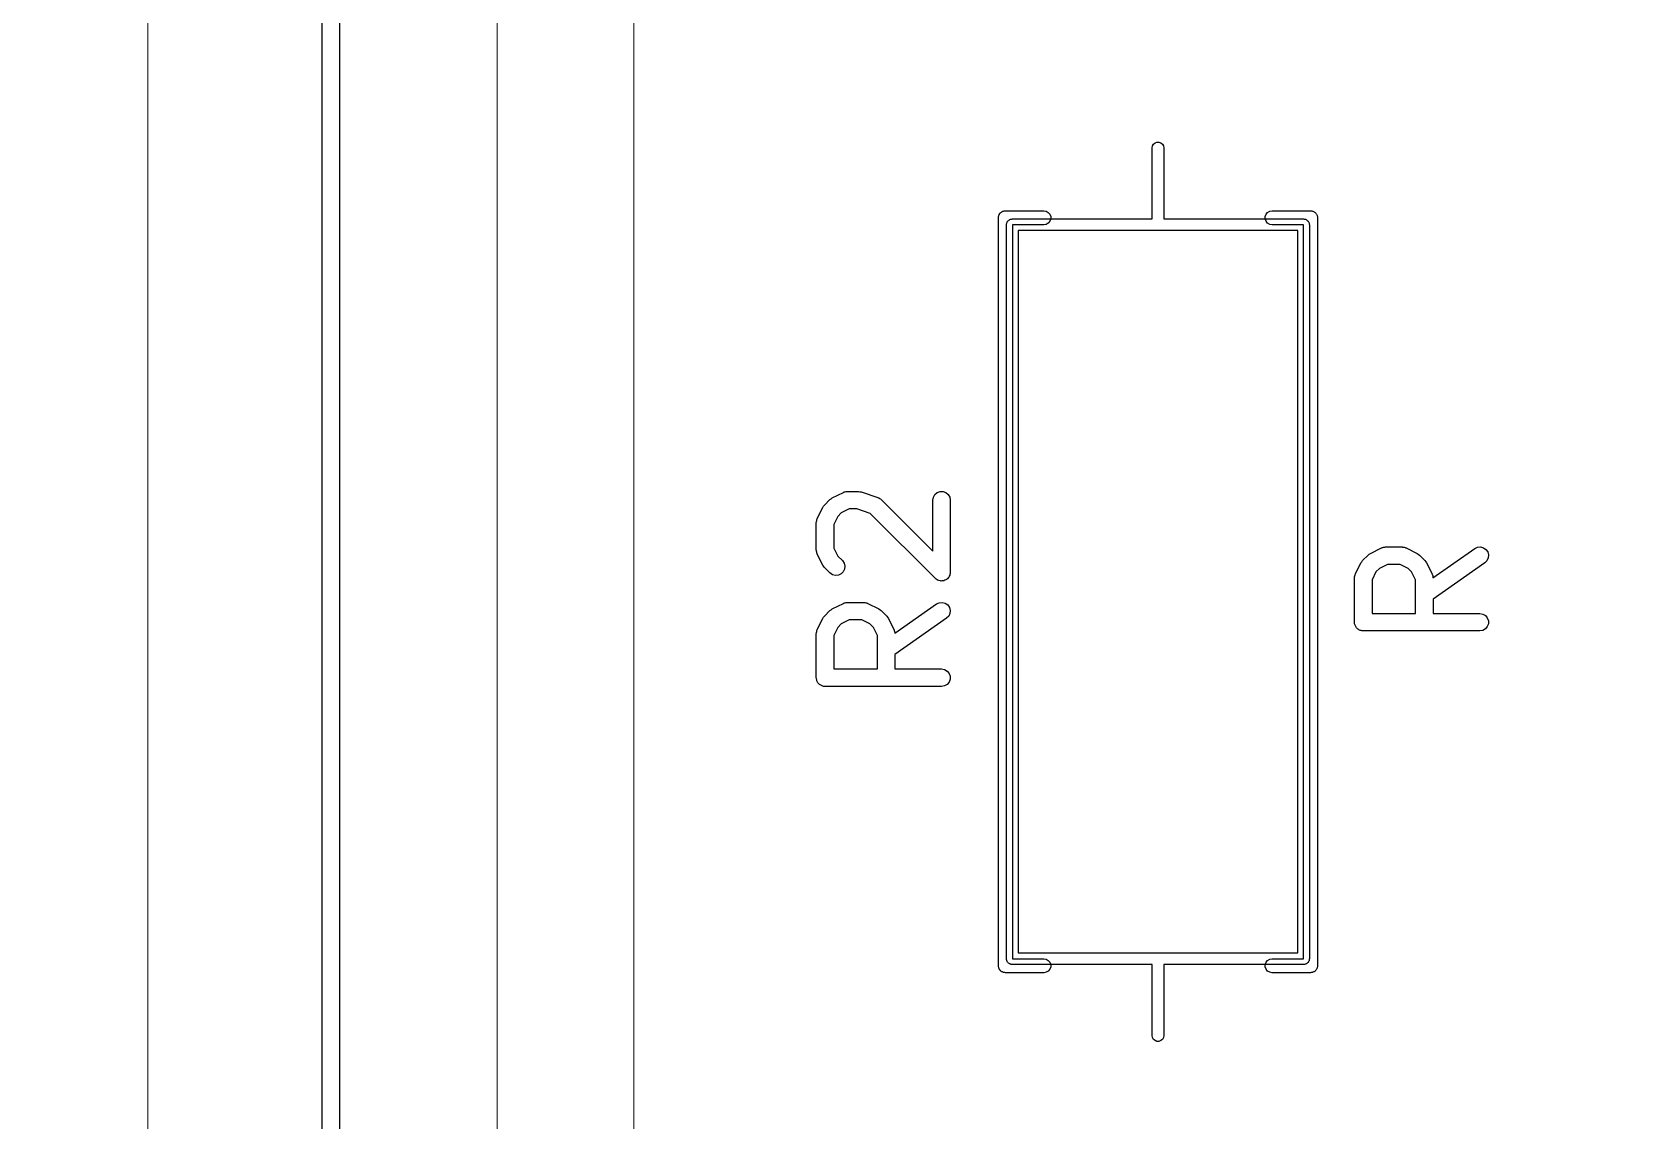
# Model space of a CAD drawing. Header units: millimetres. Extents: x 24 to 200, y 24 to 188.
# Drawn here: x 47.36 to 61.08, y 147.8 to 157.14 of the extents above; entities that cross this region are included whole.
import ezdxf

# ---------------------------------------------------------------- set-up
doc = ezdxf.new("R2010")
doc.units = ezdxf.units.MM
for name, color, linetype in [('1_PCB下', 5, 'Continuous'), ('2_Plate下', 3, 'Continuous'), ('4_天板下', 40, 'Continuous'), ('7_PCBサンプル', 7, 'Continuous')]:
    doc.layers.add(name, color=color, linetype=linetype)
doc.layers.add('補助線', color=4, linetype='Continuous', lineweight=5, transparency=0.5)

# ---------------------------------------------------------------- blocks, each defined once
blk = doc.blocks.new('hhskb2-F.SilkS')
at = {"layer": '7_PCBサンプル'}
for p, q in [((42.63, -31.08), (42.6309, -31.0748)), ((42.63, -37.5), (42.63, -31.08)), ((42.6309, -31.0696), (42.6327, -31.0647)), ((42.6309, -31.0748), (42.6309, -31.0696)), ((42.6327, -31.0647), (42.6336, -31.0595)), ((42.6336, -31.0595), (42.6362, -31.0549)), ((42.6362, -31.0549), (42.638, -31.05)), ((42.638, -31.05), (42.6414, -31.046)), ((42.6414, -31.046), (42.644, -31.0414)), ((42.644, -31.0414), (42.6481, -31.0381)), ((42.6481, -31.0381), (42.6514, -31.034)), ((42.6514, -31.034), (42.656, -31.0314)), ((42.656, -31.0314), (42.66, -31.028)), ((42.66, -31.028), (42.6649, -31.0262)), ((42.6649, -31.0262), (42.6695, -31.0236)), ((42.6695, -31.0236), (42.6747, -31.0227)), ((42.6747, -31.0227), (42.6796, -31.0209)), ((42.6796, -31.0209), (42.6848, -31.0209)), ((42.6848, -31.0209), (42.69, -31.02)), ((42.69, -31.02), (43.02, -31.02)), ((43.02, -31.02), (43.0405, -31.0236)), ((43.0405, -31.1364), (43.02, -31.14)), ((43.0405, -31.0236), (43.0586, -31.034)), ((43.0586, -31.126), (43.0405, -31.1364)), ((43.0586, -31.034), (43.072, -31.05)), ((43.072, -31.11), (43.0586, -31.126)), ((43.072, -31.05), (43.0791, -31.0696)), ((43.0791, -31.0904), (43.072, -31.11)), ((43.0791, -31.0696), (43.0791, -31.0904)), ((44.9209, -31.0696), (44.928, -31.05)), ((44.9209, -31.0904), (44.9209, -31.0696)), ((44.928, -31.11), (44.9209, -31.0904)), ((44.928, -31.05), (44.9414, -31.034)), ((44.9414, -31.126), (44.928, -31.11)), ((44.9414, -31.034), (44.9595, -31.0236)), ((44.9595, -31.1364), (44.9414, -31.126)), ((44.9595, -31.0236), (44.98, -31.02)), ((44.98, -31.14), (44.9595, -31.1364)), ((44.98, -31.02), (45.31, -31.02)), ((45.31, -31.02), (45.3152, -31.0209)), ((45.3152, -31.0209), (45.3204, -31.0209)), ((45.3204, -31.0209), (45.3253, -31.0227)), ((45.3253, -31.0227), (45.3305, -31.0236)), ((45.3305, -31.0236), (45.3351, -31.0262)), ((45.3351, -31.0262), (45.34, -31.028)), ((45.34, -31.028), (45.344, -31.0314)), ((45.344, -31.0314), (45.3486, -31.034)), ((45.3486, -31.034), (45.3519, -31.0381)), ((45.3519, -31.0381), (45.356, -31.0414)), ((45.356, -31.0414), (45.3586, -31.046)), ((45.3586, -31.046), (45.362, -31.05)), ((45.362, -31.05), (45.3638, -31.0549)), ((45.3638, -31.0549), (45.3664, -31.0595)), ((45.3664, -31.0595), (45.3673, -31.0647)), ((45.3673, -31.0647), (45.3691, -31.0696)), ((45.3691, -31.0696), (45.3691, -31.0748)), ((45.3691, -31.0748), (45.37, -31.08)), ((45.37, -31.08), (45.37, -37.5)), ((43.02, -31.14), (42.75, -31.14)), ((42.75, -31.14), (42.75, -37.44)), ((45.25, -31.14), (44.98, -31.14)), ((45.25, -37.44), (45.25, -31.14)), ((41.2041, -33.4848), (41.2993, -33.4372)), ((41.2993, -33.4372), (41.3035, -33.436)), ((41.3035, -33.436), (41.3072, -33.4338)), ((41.3072, -33.4338), (41.3159, -33.4323)), ((41.3159, -33.4323), (41.3243, -33.4298)), ((41.3243, -33.4298), (41.3286, -33.43)), ((41.3286, -33.43), (41.3329, -33.4293)), ((41.3329, -33.4293), (41.4281, -33.4293)), ((41.4281, -33.4293), (41.4399, -33.4314)), ((41.4399, -33.4314), (41.4518, -33.4331)), ((41.4518, -33.4331), (41.5947, -33.4808)), ((42.0719, -33.4786), (42.0849, -33.4561)), ((42.0849, -33.4561), (42.1049, -33.4393)), ((42.1049, -33.4393), (42.1294, -33.4304)), ((42.1294, -33.4304), (42.1554, -33.4304)), ((42.1554, -33.4304), (42.1799, -33.4393)), ((42.1799, -33.4393), (42.1998, -33.4561)), ((42.1998, -33.4561), (42.2129, -33.4786)), ((41.0753, -33.6612), (41.1229, -33.566)), ((41.1229, -33.566), (41.1301, -33.5563)), ((41.1301, -33.5563), (41.137, -33.5465)), ((41.137, -33.5465), (41.1846, -33.4989)), ((41.1846, -33.4989), (41.1944, -33.492)), ((41.1944, -33.492), (41.2041, -33.4848)), ((41.3506, -33.5793), (41.282, -33.6135)), ((41.4159, -33.5793), (41.3506, -33.5793)), ((41.5304, -33.6175), (41.4159, -33.5793)), ((41.5947, -33.4808), (41.5985, -33.4828)), ((41.5985, -33.4828), (41.6026, -33.4839)), ((41.6026, -33.4839), (41.6098, -33.489)), ((41.6098, -33.489), (41.6176, -33.4932)), ((41.6176, -33.4932), (41.6204, -33.4964)), ((41.6204, -33.4964), (41.624, -33.4989)), ((41.624, -33.4989), (42.0674, -33.9423)), ((42.0674, -33.5043), (42.0719, -33.4786)), ((42.0674, -33.9423), (42.0674, -33.5043)), ((42.2129, -33.4786), (42.2174, -33.5043)), ((42.2174, -33.5043), (42.2174, -34.1233)), ((41.0674, -33.6948), (41.0681, -33.6905)), ((41.0674, -33.9329), (41.0674, -33.6948)), ((41.0679, -33.6862), (41.0704, -33.6778)), ((41.0681, -33.6905), (41.0679, -33.6862)), ((41.0704, -33.6778), (41.0719, -33.6691)), ((41.0719, -33.6691), (41.0741, -33.6654)), ((41.0741, -33.6654), (41.0753, -33.6612)), ((41.2516, -33.6439), (41.2174, -33.7125)), ((41.2174, -33.7125), (41.2174, -33.9152)), ((41.282, -33.6135), (41.2516, -33.6439)), ((42.0893, -34.1764), (41.5304, -33.6175)), ((41.0681, -33.9371), (41.0674, -33.9329)), ((41.0679, -33.9414), (41.0681, -33.9371)), ((41.0704, -33.9499), (41.0679, -33.9414)), ((41.0719, -33.9585), (41.0704, -33.9499)), ((41.0741, -33.9623), (41.0719, -33.9585)), ((41.0753, -33.9664), (41.0741, -33.9623)), ((41.1229, -34.0616), (41.0753, -33.9664)), ((41.2174, -33.9152), (41.2516, -33.9837)), ((41.2516, -33.9837), (41.2907, -34.0227)), ((41.1301, -34.0713), (41.1229, -34.0616)), ((41.137, -34.0811), (41.1301, -34.0713)), ((41.1846, -34.1287), (41.137, -34.0811)), ((41.2059, -34.1437), (41.1846, -34.1287)), ((41.2311, -34.1504), (41.2059, -34.1437)), ((41.257, -34.1482), (41.2311, -34.1504)), ((41.2806, -34.1372), (41.257, -34.1482)), ((41.2991, -34.1187), (41.2806, -34.1372)), ((41.2907, -34.0227), (41.3056, -34.044)), ((41.3101, -34.0951), (41.2991, -34.1187)), ((41.3056, -34.044), (41.3123, -34.0692)), ((41.3123, -34.0692), (41.3101, -34.0951)), ((42.208, -34.1575), (42.2038, -34.1664)), ((42.2129, -34.149), (42.208, -34.1575)), ((42.2134, -34.1457), (42.2129, -34.149)), ((42.2148, -34.1427), (42.2134, -34.1457)), ((42.2157, -34.133), (42.2148, -34.1427)), ((42.2174, -34.1233), (42.2157, -34.133)), ((42.0974, -34.182), (42.0893, -34.1764)), ((42.1049, -34.1883), (42.0974, -34.182)), ((42.108, -34.1894), (42.1049, -34.1883)), ((42.1107, -34.1913), (42.108, -34.1894)), ((42.1202, -34.1938), (42.1107, -34.1913)), ((42.1294, -34.1972), (42.1202, -34.1938)), ((42.1327, -34.1972), (42.1294, -34.1972)), ((42.1358, -34.198), (42.1327, -34.1972)), ((42.1456, -34.1972), (42.1358, -34.198)), ((42.1554, -34.1972), (42.1456, -34.1972)), ((42.1585, -34.1961), (42.1554, -34.1972)), ((42.1618, -34.1958), (42.1585, -34.1961)), ((42.1707, -34.1916), (42.1618, -34.1958)), ((42.1799, -34.1883), (42.1707, -34.1916)), ((42.1824, -34.1862), (42.1799, -34.1883)), ((42.1854, -34.1848), (42.1824, -34.1862)), ((42.1923, -34.1778), (42.1854, -34.1848)), ((42.1998, -34.1715), (42.1923, -34.1778)), ((42.2015, -34.1687), (42.1998, -34.1715)), ((42.2038, -34.1664), (42.2015, -34.1687)), ((41.2041, -34.4372), (41.2993, -34.3896)), ((41.2993, -34.3896), (41.3035, -34.3884)), ((41.3035, -34.3884), (41.3072, -34.3862)), ((41.3072, -34.3862), (41.3159, -34.3847)), ((41.3159, -34.3847), (41.3243, -34.3822)), ((41.3243, -34.3822), (41.3286, -34.3824)), ((41.3286, -34.3824), (41.3329, -34.3817)), ((41.3329, -34.3817), (41.4757, -34.3817)), ((41.4757, -34.3817), (41.48, -34.3824)), ((41.48, -34.3824), (41.4843, -34.3822)), ((41.4843, -34.3822), (41.4927, -34.3847)), ((41.4927, -34.3847), (41.5014, -34.3862)), ((41.5014, -34.3862), (41.5051, -34.3884)), ((41.5051, -34.3884), (41.5093, -34.3896)), ((41.5093, -34.3896), (41.6045, -34.4372)), ((41.741, -34.6461), (42.0994, -34.3952)), ((42.0994, -34.3952), (42.123, -34.3842)), ((42.123, -34.3842), (42.1489, -34.382)), ((42.1489, -34.382), (42.1741, -34.3887)), ((42.1741, -34.3887), (42.1954, -34.4036)), ((42.1954, -34.4036), (42.2104, -34.425)), ((42.2104, -34.425), (42.2171, -34.4501)), ((41.0753, -34.6136), (41.1229, -34.5184)), ((41.1229, -34.5184), (41.1301, -34.5087)), ((41.1301, -34.5087), (41.137, -34.4989)), ((41.137, -34.4989), (41.1846, -34.4513)), ((41.1846, -34.4513), (41.1944, -34.4444)), ((41.1944, -34.4444), (41.2041, -34.4372)), ((41.282, -34.5659), (41.2516, -34.5963)), ((41.3506, -34.5317), (41.282, -34.5659)), ((41.458, -34.5317), (41.3506, -34.5317)), ((41.5265, -34.5659), (41.458, -34.5317)), ((41.5569, -34.5963), (41.5265, -34.5659)), ((41.6045, -34.4372), (41.6142, -34.4444)), ((41.6142, -34.4444), (41.624, -34.4513)), ((41.624, -34.4513), (41.6716, -34.4989)), ((41.6716, -34.4989), (41.6785, -34.5087)), ((41.6785, -34.5087), (41.6857, -34.5184)), ((41.6857, -34.5184), (41.7333, -34.6136)), ((42.1854, -34.5181), (41.7412, -34.829)), ((42.2038, -34.4997), (42.1854, -34.5181)), ((42.2148, -34.4761), (42.2038, -34.4997)), ((42.2171, -34.4501), (42.2148, -34.4761)), ((41.0674, -34.6471), (41.0681, -34.6429)), ((41.0674, -35.0281), (41.0674, -34.6471)), ((41.0679, -34.6386), (41.0704, -34.6301)), ((41.0681, -34.6429), (41.0679, -34.6386)), ((41.0704, -34.6301), (41.0719, -34.6215)), ((41.0719, -34.6215), (41.0741, -34.6177)), ((41.0741, -34.6177), (41.0753, -34.6136)), ((41.2516, -34.5963), (41.2174, -34.6648)), ((41.2174, -34.6648), (41.2174, -34.9531)), ((41.5912, -34.6648), (41.5569, -34.5963)), ((41.5912, -34.9531), (41.5912, -34.6648)), ((41.7333, -34.6136), (41.7345, -34.6177)), ((41.7345, -34.6177), (41.7367, -34.6215)), ((41.7367, -34.6215), (41.7382, -34.6301)), ((41.7382, -34.6301), (41.7407, -34.6386)), ((41.7407, -34.6386), (41.7404, -34.6429)), ((41.7404, -34.6429), (41.741, -34.6461)), ((41.7412, -34.829), (41.7412, -34.9531)), ((41.2174, -34.9531), (41.5912, -34.9531)), ((41.7412, -34.9531), (42.1424, -34.9531)), ((42.1424, -34.9531), (42.168, -34.9576)), ((42.168, -34.9576), (42.1906, -34.9706)), ((42.1906, -34.9706), (42.2073, -34.9906)), ((41.0685, -35.0346), (41.0674, -35.0281)), ((41.0685, -35.0411), (41.0685, -35.0346)), ((41.0708, -35.0473), (41.0685, -35.0411)), ((41.0719, -35.0537), (41.0708, -35.0473)), ((41.0752, -35.0594), (41.0719, -35.0537)), ((41.0774, -35.0656), (41.0752, -35.0594)), ((41.0816, -35.0706), (41.0774, -35.0656)), ((41.0849, -35.0763), (41.0816, -35.0706)), ((41.09, -35.0805), (41.0849, -35.0763)), ((41.0942, -35.0855), (41.09, -35.0805)), ((41.0999, -35.0888), (41.0942, -35.0855)), ((41.1049, -35.093), (41.0999, -35.0888)), ((41.111, -35.0953), (41.1049, -35.093)), ((41.1167, -35.0986), (41.111, -35.0953)), ((41.1232, -35.0997), (41.1167, -35.0986)), ((41.1294, -35.102), (41.1232, -35.0997)), ((41.1359, -35.102), (41.1294, -35.102)), ((41.1424, -35.1031), (41.1359, -35.102)), ((42.1424, -35.1031), (41.1424, -35.1031)), ((42.168, -35.0986), (42.1424, -35.1031)), ((42.1906, -35.0855), (42.168, -35.0986)), ((42.2073, -35.0656), (42.1906, -35.0855)), ((42.2073, -34.9906), (42.2162, -35.0151)), ((42.2162, -35.0411), (42.2073, -35.0656)), ((42.2162, -35.0151), (42.2162, -35.0411)), ((42.75, -37.44), (43.02, -37.44)), ((43.02, -37.44), (43.0405, -37.4436)), ((43.0405, -37.4436), (43.0586, -37.454)), ((44.9414, -37.454), (44.9595, -37.4436)), ((44.9595, -37.4436), (44.98, -37.44)), ((44.98, -37.44), (45.25, -37.44)), ((42.6309, -37.5052), (42.63, -37.5)), ((42.6309, -37.5104), (42.6309, -37.5052)), ((42.6327, -37.5153), (42.6309, -37.5104)), ((42.6336, -37.5205), (42.6327, -37.5153)), ((42.6362, -37.5251), (42.6336, -37.5205)), ((42.638, -37.53), (42.6362, -37.5251)), ((42.6414, -37.534), (42.638, -37.53)), ((42.644, -37.5386), (42.6414, -37.534)), ((42.6481, -37.5419), (42.644, -37.5386)), ((42.6514, -37.546), (42.6481, -37.5419)), ((42.656, -37.5486), (42.6514, -37.546)), ((42.66, -37.552), (42.656, -37.5486)), ((42.6649, -37.5538), (42.66, -37.552)), ((42.6695, -37.5564), (42.6649, -37.5538)), ((42.6747, -37.5573), (42.6695, -37.5564)), ((42.6796, -37.5591), (42.6747, -37.5573)), ((42.6848, -37.5591), (42.6796, -37.5591)), ((42.69, -37.56), (42.6848, -37.5591)), ((43.02, -37.56), (42.69, -37.56)), ((43.0405, -37.5564), (43.02, -37.56)), ((43.0586, -37.546), (43.0405, -37.5564)), ((43.0586, -37.454), (43.072, -37.47)), ((43.072, -37.53), (43.0586, -37.546)), ((43.072, -37.47), (43.0791, -37.4896)), ((43.0791, -37.5104), (43.072, -37.53)), ((43.0791, -37.4896), (43.0791, -37.5104)), ((44.9209, -37.4896), (44.928, -37.47)), ((44.9209, -37.5104), (44.9209, -37.4896)), ((44.928, -37.53), (44.9209, -37.5104)), ((44.928, -37.47), (44.9414, -37.454)), ((44.9414, -37.546), (44.928, -37.53)), ((44.9595, -37.5564), (44.9414, -37.546)), ((44.98, -37.56), (44.9595, -37.5564)), ((45.31, -37.56), (44.98, -37.56)), ((45.3152, -37.5591), (45.31, -37.56)), ((45.3204, -37.5591), (45.3152, -37.5591)), ((45.3253, -37.5573), (45.3204, -37.5591)), ((45.3305, -37.5564), (45.3253, -37.5573)), ((45.3351, -37.5538), (45.3305, -37.5564)), ((45.34, -37.552), (45.3351, -37.5538)), ((45.344, -37.5486), (45.34, -37.552)), ((45.3486, -37.546), (45.344, -37.5486)), ((45.3519, -37.5419), (45.3486, -37.546)), ((45.356, -37.5386), (45.3519, -37.5419)), ((45.3586, -37.534), (45.356, -37.5386)), ((45.362, -37.53), (45.3586, -37.534)), ((45.3638, -37.5251), (45.362, -37.53)), ((45.3664, -37.5205), (45.3638, -37.5251)), ((45.3673, -37.5153), (45.3664, -37.5205)), ((45.3691, -37.5104), (45.3673, -37.5153)), ((45.37, -37.5), (45.3691, -37.5052)), ((45.3691, -37.5052), (45.3691, -37.5104))]:
    blk.add_line(p, q, dxfattribs=at)
blk = doc.blocks.new('hhskb2-Edge.Cuts')
at = {"layer": '7_PCBサンプル'}
for p, q in [((36.825, -136.7), (36.825, -21.2)), ((36.975, -21.2), (36.975, -136.625))]:
    blk.add_line(p, q, dxfattribs=at)
blk = doc.blocks.new('hhskb2-F.Fab')
at = {"layer": '7_PCBサンプル'}
for p, q in [((43.953, -30.4629), (43.9617, -30.4479)), ((43.9617, -30.4479), (43.975, -30.4367)), ((43.975, -30.4367), (43.9913, -30.4308)), ((43.9913, -30.4308), (44.0087, -30.4308)), ((44.0087, -30.4308), (44.025, -30.4367)), ((44.025, -30.4367), (44.0383, -30.4479)), ((44.0383, -30.4479), (44.047, -30.4629)), ((43.95, -30.48), (43.953, -30.4629)), ((43.95, -31.09), (43.95, -30.48)), ((44.047, -30.4629), (44.05, -30.48)), ((44.05, -30.48), (44.05, -31.09)), ((42.7, -31.14), (42.7008, -31.1357)), ((42.7008, -31.1313), (42.7023, -31.1272)), ((42.7008, -31.1357), (42.7008, -31.1313)), ((42.7023, -31.1272), (42.703, -31.1229)), ((42.703, -31.1229), (42.7052, -31.1191)), ((42.7052, -31.1191), (42.7067, -31.115)), ((42.7067, -31.115), (42.7095, -31.1116)), ((42.7095, -31.1116), (42.7117, -31.1079)), ((42.7117, -31.1079), (42.715, -31.105)), ((42.715, -31.105), (42.7179, -31.1017)), ((42.7179, -31.1017), (42.7216, -31.0995)), ((42.7216, -31.0995), (42.725, -31.0967)), ((42.725, -31.0967), (42.7291, -31.0952)), ((42.7291, -31.0952), (42.7329, -31.093)), ((42.7329, -31.093), (42.7372, -31.0923)), ((42.7372, -31.0923), (42.7413, -31.0908)), ((42.7413, -31.0908), (42.7457, -31.0908)), ((42.7457, -31.0908), (42.75, -31.09)), ((42.75, -31.09), (43.95, -31.09)), ((44.05, -31.09), (45.25, -31.09)), ((45.25, -31.09), (45.2543, -31.0908)), ((45.2543, -31.0908), (45.2587, -31.0908)), ((45.2587, -31.0908), (45.2628, -31.0923)), ((45.2628, -31.0923), (45.2671, -31.093)), ((45.2671, -31.093), (45.2709, -31.0952)), ((45.2709, -31.0952), (45.275, -31.0967)), ((45.275, -31.0967), (45.2784, -31.0995)), ((45.2784, -31.0995), (45.2821, -31.1017)), ((45.2821, -31.1017), (45.285, -31.105)), ((45.285, -31.105), (45.2883, -31.1079)), ((45.2883, -31.1079), (45.2905, -31.1116)), ((45.2905, -31.1116), (45.2933, -31.115)), ((45.2933, -31.115), (45.2948, -31.1191)), ((45.2948, -31.1191), (45.297, -31.1229)), ((45.297, -31.1229), (45.2977, -31.1272)), ((45.2977, -31.1272), (45.2992, -31.1313)), ((45.2992, -31.1313), (45.2992, -31.1357)), ((45.2992, -31.1357), (45.3, -31.14)), ((42.7, -37.44), (42.7, -31.14)), ((42.8, -31.19), (42.8, -37.39)), ((45.2, -31.19), (42.8, -31.19)), ((45.2, -37.39), (45.2, -31.19)), ((45.3, -31.14), (45.3, -37.44)), ((45.757, -34.0227), (45.8046, -33.9751)), ((45.8046, -33.9751), (45.8144, -33.9682)), ((45.8144, -33.9682), (45.8241, -33.961)), ((45.8241, -33.961), (45.9193, -33.9134)), ((45.9193, -33.9134), (45.9235, -33.9122)), ((45.9235, -33.9122), (45.9272, -33.91)), ((45.9272, -33.91), (45.9359, -33.9085)), ((45.9359, -33.9085), (45.9443, -33.906)), ((45.9443, -33.906), (45.9486, -33.9062)), ((45.9486, -33.9062), (45.9529, -33.9055)), ((45.9529, -33.9055), (46.0957, -33.9055)), ((46.0957, -33.9055), (46.1, -33.9062)), ((46.1, -33.9062), (46.1043, -33.906)), ((46.1043, -33.906), (46.1127, -33.9085)), ((46.1127, -33.9085), (46.1214, -33.91)), ((46.1214, -33.91), (46.1251, -33.9122)), ((46.1251, -33.9122), (46.1293, -33.9134)), ((46.1293, -33.9134), (46.2245, -33.961)), ((46.2245, -33.961), (46.2342, -33.9682)), ((46.2342, -33.9682), (46.244, -33.9751)), ((46.244, -33.9751), (46.2916, -34.0227)), ((46.361, -34.1699), (46.7194, -33.919)), ((46.7194, -33.919), (46.743, -33.908)), ((46.743, -33.908), (46.7689, -33.9058)), ((46.7689, -33.9058), (46.7941, -33.9125)), ((46.7941, -33.9125), (46.8154, -33.9275)), ((46.8154, -33.9275), (46.8304, -33.9488)), ((46.8348, -33.9999), (46.8238, -34.0235)), ((46.8304, -33.9488), (46.8371, -33.9739)), ((46.8371, -33.9739), (46.8348, -33.9999)), ((45.6879, -34.1624), (45.6904, -34.154)), ((45.6904, -34.154), (45.6919, -34.1453)), ((45.6919, -34.1453), (45.6941, -34.1416)), ((45.6941, -34.1416), (45.6953, -34.1374)), ((45.6953, -34.1374), (45.7429, -34.0422)), ((45.7429, -34.0422), (45.7501, -34.0325)), ((45.7501, -34.0325), (45.757, -34.0227)), ((45.8716, -34.1201), (45.8374, -34.1887)), ((45.902, -34.0897), (45.8716, -34.1201)), ((45.9706, -34.0555), (45.902, -34.0897)), ((46.078, -34.0555), (45.9706, -34.0555)), ((46.1465, -34.0897), (46.078, -34.0555)), ((46.1769, -34.1201), (46.1465, -34.0897)), ((46.2112, -34.1887), (46.1769, -34.1201)), ((46.2916, -34.0227), (46.2985, -34.0325)), ((46.2985, -34.0325), (46.3057, -34.0422)), ((46.3057, -34.0422), (46.3533, -34.1374)), ((46.3533, -34.1374), (46.3545, -34.1416)), ((46.3545, -34.1416), (46.3567, -34.1453)), ((46.3567, -34.1453), (46.3582, -34.154)), ((46.3582, -34.154), (46.3607, -34.1624)), ((46.8054, -34.0419), (46.3612, -34.3529)), ((46.8238, -34.0235), (46.8054, -34.0419)), ((45.6874, -34.171), (45.6881, -34.1667)), ((45.6874, -34.5519), (45.6874, -34.171)), ((45.6881, -34.1667), (45.6879, -34.1624)), ((45.8374, -34.1887), (45.8374, -34.4769)), ((46.2112, -34.4769), (46.2112, -34.1887)), ((46.3607, -34.1624), (46.3604, -34.1667)), ((46.3604, -34.1667), (46.361, -34.1699)), ((46.3612, -34.3529), (46.3612, -34.4769)), ((45.6885, -34.5584), (45.6874, -34.5519)), ((45.6885, -34.5649), (45.6885, -34.5584)), ((45.6908, -34.5711), (45.6885, -34.5649)), ((45.8374, -34.4769), (46.2112, -34.4769)), ((46.3612, -34.4769), (46.7624, -34.4769)), ((46.7624, -34.4769), (46.788, -34.4814)), ((46.788, -34.4814), (46.8106, -34.4945)), ((46.8106, -34.4945), (46.8273, -34.5144)), ((46.8273, -34.5144), (46.8362, -34.5389)), ((46.8362, -34.5649), (46.8273, -34.5894)), ((46.8362, -34.5389), (46.8362, -34.5649)), ((45.6919, -34.5776), (45.6908, -34.5711)), ((45.6952, -34.5832), (45.6919, -34.5776)), ((45.6974, -34.5894), (45.6952, -34.5832)), ((45.7016, -34.5944), (45.6974, -34.5894)), ((45.7049, -34.6001), (45.7016, -34.5944)), ((45.71, -34.6043), (45.7049, -34.6001)), ((45.7142, -34.6094), (45.71, -34.6043)), ((45.7199, -34.6126), (45.7142, -34.6094)), ((45.7249, -34.6169), (45.7199, -34.6126)), ((45.731, -34.6191), (45.7249, -34.6169)), ((45.7367, -34.6224), (45.731, -34.6191)), ((45.7432, -34.6235), (45.7367, -34.6224)), ((45.7494, -34.6258), (45.7432, -34.6235)), ((45.7559, -34.6258), (45.7494, -34.6258)), ((45.7624, -34.6269), (45.7559, -34.6258)), ((46.7624, -34.6269), (45.7624, -34.6269)), ((46.788, -34.6224), (46.7624, -34.6269)), ((46.8106, -34.6094), (46.788, -34.6224)), ((46.8273, -34.5894), (46.8106, -34.6094)), ((42.7008, -37.4443), (42.7, -37.44)), ((42.7008, -37.4487), (42.7008, -37.4443)), ((42.7023, -37.4528), (42.7008, -37.4487)), ((42.8, -37.39), (45.2, -37.39)), ((45.2992, -37.4487), (45.2977, -37.4528)), ((45.3, -37.44), (45.2992, -37.4443)), ((45.2992, -37.4443), (45.2992, -37.4487)), ((42.703, -37.4571), (42.7023, -37.4528)), ((42.7052, -37.4609), (42.703, -37.4571)), ((42.7067, -37.465), (42.7052, -37.4609)), ((42.7095, -37.4684), (42.7067, -37.465)), ((42.7117, -37.4721), (42.7095, -37.4684)), ((42.715, -37.475), (42.7117, -37.4721)), ((42.7179, -37.4783), (42.715, -37.475)), ((42.7216, -37.4805), (42.7179, -37.4783)), ((42.725, -37.4833), (42.7216, -37.4805)), ((42.7291, -37.4848), (42.725, -37.4833)), ((42.7329, -37.487), (42.7291, -37.4848)), ((42.7372, -37.4877), (42.7329, -37.487)), ((42.7413, -37.4892), (42.7372, -37.4877)), ((42.7457, -37.4892), (42.7413, -37.4892)), ((42.75, -37.49), (42.7457, -37.4892)), ((43.95, -37.49), (42.75, -37.49)), ((43.95, -38.1), (43.95, -37.49)), ((45.25, -37.49), (44.05, -37.49)), ((44.05, -37.49), (44.05, -38.1)), ((45.2543, -37.4892), (45.25, -37.49)), ((45.2587, -37.4892), (45.2543, -37.4892)), ((45.2628, -37.4877), (45.2587, -37.4892)), ((45.2671, -37.487), (45.2628, -37.4877)), ((45.2709, -37.4848), (45.2671, -37.487)), ((45.275, -37.4833), (45.2709, -37.4848)), ((45.2784, -37.4805), (45.275, -37.4833)), ((45.2821, -37.4783), (45.2784, -37.4805)), ((45.285, -37.475), (45.2821, -37.4783)), ((45.2883, -37.4721), (45.285, -37.475)), ((45.2905, -37.4684), (45.2883, -37.4721)), ((45.2933, -37.465), (45.2905, -37.4684)), ((45.2948, -37.4609), (45.2933, -37.465)), ((45.297, -37.4571), (45.2948, -37.4609)), ((45.2977, -37.4528), (45.297, -37.4571)), ((43.953, -38.1171), (43.95, -38.1)), ((43.9617, -38.1321), (43.953, -38.1171)), ((43.975, -38.1433), (43.9617, -38.1321)), ((44.0383, -38.1321), (44.025, -38.1433)), ((44.047, -38.1171), (44.0383, -38.1321)), ((44.05, -38.1), (44.047, -38.1171)), ((43.9913, -38.1492), (43.975, -38.1433)), ((44.0087, -38.1492), (43.9913, -38.1492)), ((44.025, -38.1433), (44.0087, -38.1492))]:
    blk.add_line(p, q, dxfattribs=at)

msp = doc.modelspace()

# ---------------------------------------------------------------- linework, layer by layer
at = {"layer": '1_PCB下', "lineweight": 5, "transparency": 33554687}
msp.add_lwpolyline([(170.699, 168.7), (48.354, 168.7), (48.354, 48.35), (170.699, 48.35), (170.699, 146.067), (170.699, 166.345)], close=True, dxfattribs=at)
at = {"layer": '2_Plate下', "lineweight": 5, "transparency": 33554687}
msp.add_lwpolyline([(39.354, 171.7), (39.354, 45.35, 0.414214), (45.354, 39.35), (173.699, 39.35, 0.414214), (179.699, 45.35), (179.699, 146.067), (170.699, 146.067), (170.699, 48.35), (48.354, 48.35), (48.354, 168.7), (87.058, 168.7), (87.058, 177.7), (45.354, 177.7, 0.414214)], format="xyb", close=True, dxfattribs=at)
at = {"layer": '4_天板下', "lineweight": 5, "transparency": 33554687}
msp.add_lwpolyline([(48.354, 168.7), (48.354, 48.35), (42.355, 48.35), (42.355, 171.7, -0.414214), (45.354, 174.7), (48.354, 174.7)], format="xyb", close=True, dxfattribs=at)
at = {"layer": '補助線'}
for p, q in [((48.354, 187.173), (48.354, 28.589)), ((51.354, 187.173), (51.354, 28.589))]:
    msp.add_line(p, q, dxfattribs=at)
at = {"layer": '補助線', "lineweight": 5, "transparency": 33554687}
msp.add_line((52.525, 182.027), (52.525, 33.908), dxfattribs=at)

# ---------------------------------------------------------------- block references
for name in ['hhskb2-Edge.Cuts', 'hhskb2-F.SilkS', 'hhskb2-F.Fab']:
    msp.add_blockref(name, (13.025, 186.625))

doc.saveas('drawing.dxf')
